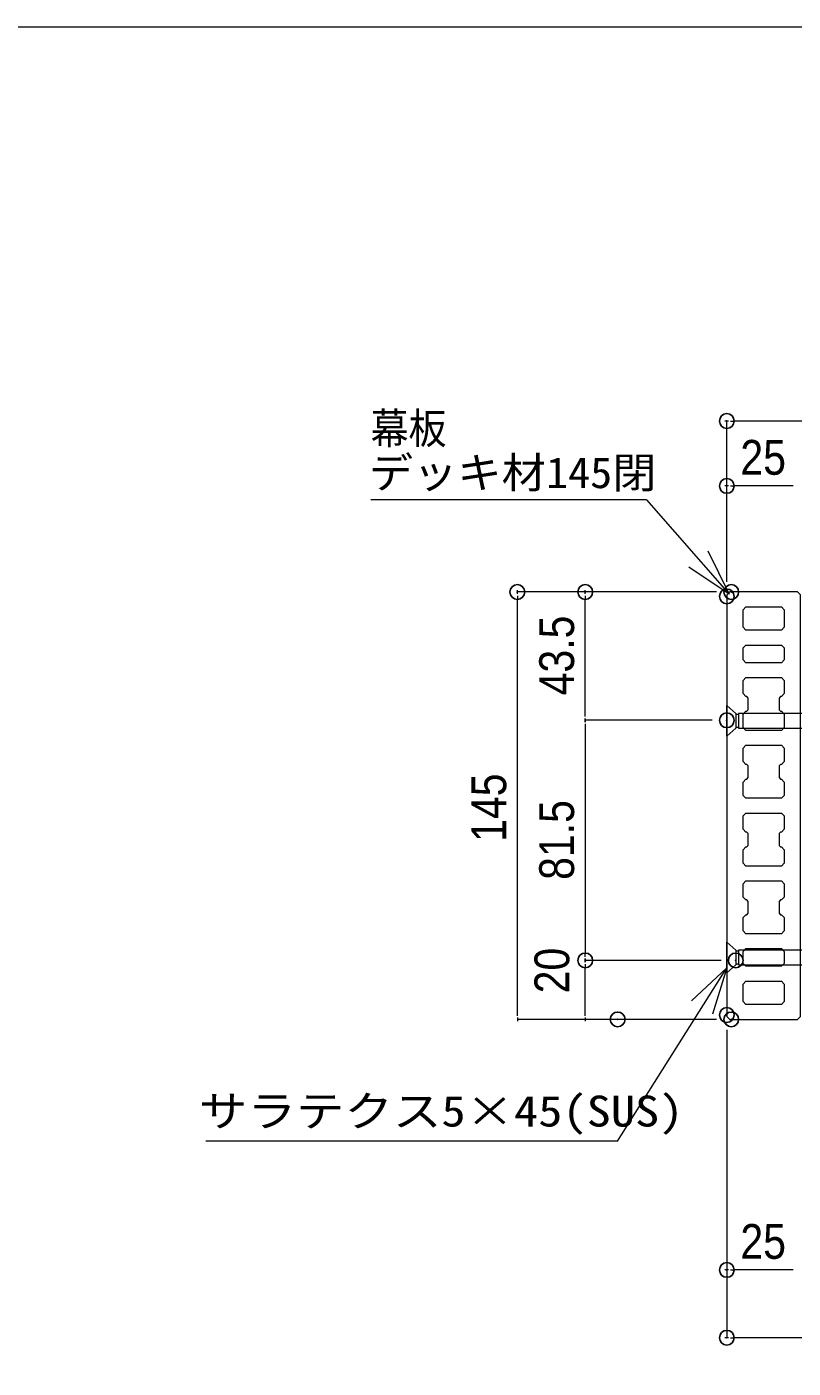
# Model space of a CAD drawing. Units: millimetres, scale not verified. Extents: x -450 to 450, y -136 to 136.
# Drawn here: x -255.1 to -203.2, y 45.5 to 136.5 of the extents above; entities that cross this region are included whole.
import ezdxf
from ezdxf.enums import TextEntityAlignment as Align

# ---------------------------------------------------------------- set-up
doc = ezdxf.new("R2010")
doc.units = ezdxf.units.MM
doc.header["$LTSCALE"] = 2
doc.header["$PDMODE"] = 32
doc.header["$PDSIZE"] = 1
for name, color, linetype, lineweight in [('0-0_一般', 4, 'Continuous', 9), ('0-4_文字', 4, 'Continuous', 9), ('0-6_ビス', 4, 'Continuous', 9), ('0-9_寸法', 7, 'Continuous', 9), ('0-A_0', 2, 'Continuous', 9), ('0-C_幕板', 4, 'Continuous', 9)]:
    doc.layers.add(name, color=color, linetype=linetype, lineweight=lineweight)
doc.layers.add('0-B_Defpoints', color=7, linetype='Continuous')
doc.styles.add('ＭＳ ゴシック', font='')
doc.styles.add('ＭＳ Ｐゴシック', font='')
doc.styles.get('ＭＳ ゴシック').set_extended_font_data('MS Gothic')
doc.styles.get('ＭＳ Ｐゴシック').set_extended_font_data('MS PGothic')

# ---------------------------------------------------------------- blocks, each defined once
blk = doc.blocks.new('_DOT')
at = {"layer": '0-A_0', "color": 7}
for p, q in [((-1, 0), (-2, 0)), ((-0.5, 0), (0.5, 0))]:
    blk.add_line(p, q, dxfattribs=at)
blk = doc.blocks.new('グループ-168-1')
at = {"layer": '0-6_ビス'}
for p, q in [((5452.09, -4136.64), (5450.29, -4136.64)), ((5450.29, -4145.25), (5452.09, -4145.25))]:
    blk.add_line(p, q, dxfattribs=at)
for points in [[(5450.29, -4145.94), (5444.22, -4151.34), (5444.22, -4130.54), (5450.29, -4135.94)], [(5452.09, -4145.94), (5528.59, -4145.94), (5534.22, -4140.94), (5528.59, -4135.94), (5452.09, -4135.94)]]:
    blk.add_lwpolyline(points, close=True, dxfattribs=at)
blk = doc.blocks.new('グループ-169-1')
at = {"layer": '0-6_ビス'}
for p, q in [((5452.09, -4297.14), (5450.29, -4297.14)), ((5450.29, -4305.75), (5452.09, -4305.75))]:
    blk.add_line(p, q, dxfattribs=at)
for points in [[(5450.29, -4306.45), (5444.22, -4311.85), (5444.22, -4291.05), (5450.29, -4296.45)], [(5452.09, -4306.45), (5528.59, -4306.45), (5534.22, -4301.45), (5528.59, -4296.45), (5452.09, -4296.45)]]:
    blk.add_lwpolyline(points, close=True, dxfattribs=at)

msp = doc.modelspace()

# ---------------------------------------------------------------- linework, layer by layer
at = {"layer": '0-0_一般', "color": 5}
msp.add_lwpolyline([(-450, 136.5), (-50, 136.5), (-50, -123.5), (-450, -123.5)], close=True, dxfattribs=at)
at = {"layer": '0-4_文字'}
for p, q in [((-213.136, 104.402), (-231.815, 104.402)), ((-213.136, 104.402), (-207.534, 98.002)), ((-215.105, 60.897), (-207.685, 72.653)), ((-215.105, 60.897), (-242.998, 60.897))]:
    msp.add_line(p, q, dxfattribs=at)
for points in [[(-208.975, 100.957), (-207.534, 98.002), (-210.259, 99.84)], [(-210.089, 70.411), (-207.685, 72.653), (-208.646, 69.509)]]:
    msp.add_lwpolyline(points, dxfattribs=at)
at = {"layer": '0-9_寸法'}
for p, q in [((-207.685, 98.852), (-207.685, 109.753)), ((-191.936, 109.753), (-207.184, 109.753)), ((-207.685, 98.852), (-207.685, 105.353)), ((-203.186, 105.353), (-207.184, 105.353)), ((-203.186, 105.353), (-203.686, 105.353)), ((-208.383, 98.153), (-221.885, 98.153)), ((-221.885, 69.654), (-221.885, 97.653)), ((-208.383, 98.153), (-217.285, 98.153)), ((-217.285, 89.954), (-217.285, 97.653)), ((-208.685, 89.453), (-217.285, 89.453)), ((-208.685, 89.453), (-217.285, 89.453)), ((-217.285, 88.953), (-217.285, 73.654)), ((-208.077, 73.154), (-217.285, 73.154)), ((-208.077, 73.153), (-217.285, 73.153)), ((-217.285, 69.654), (-217.285, 72.653)), ((-208.385, 69.154), (-221.885, 69.154)), ((-216.085, 69.154), (-217.285, 69.154)), ((-207.685, 68.453), (-207.685, 52.153)), ((-207.685, 68.453), (-207.685, 47.553)), ((-203.186, 52.153), (-207.184, 52.153)), ((-178.186, 47.553), (-207.184, 47.553))]:
    msp.add_line(p, q, dxfattribs=at)
at = {"layer": '0-B_Defpoints'}
for p in [(-207.685, 109.753), (-207.685, 105.353), (-221.885, 98.153), (-217.285, 98.153), (-207.685, 97.852), (-207.383, 98.153), (-207.685, 89.453), (-217.285, 73.154), (-217.285, 73.153), (-207.077, 73.154), (-207.077, 73.153), (-215.085, 69.154), (-207.685, 69.453), (-207.385, 69.154), (-207.685, 52.153), (-207.685, 47.553)]:
    msp.add_point(p, dxfattribs=at)
at = {"layer": '0-C_幕板'}
for points in [[(-207.485, 69.153), (-202.885, 69.153), (-202.685, 69.353), (-202.685, 97.953), (-202.885, 98.153), (-207.485, 98.153), (-207.685, 97.953), (-207.685, 69.353)], [(-203.785, 95.77), (-203.985, 95.556), (-206.385, 95.556), (-206.585, 95.77), (-206.585, 96.943), (-206.385, 97.156), (-203.985, 97.156), (-203.785, 96.943)], [(-206.385, 94.556), (-203.985, 94.556), (-203.785, 94.356), (-203.785, 93.556), (-203.985, 93.356), (-206.384, 93.356), (-206.585, 93.556), (-206.585, 94.356)], [(-206.235, 90.956), (-206.335, 91.056), (-206.385, 91.056), (-206.585, 91.256), (-206.585, 92.156), (-206.385, 92.356), (-203.985, 92.356), (-203.785, 92.156), (-203.785, 91.256), (-203.985, 91.056), (-204.035, 91.056), (-204.135, 90.956), (-204.135, 90.156), (-204.035, 90.056), (-203.985, 90.056), (-203.785, 89.856), (-203.785, 88.956), (-203.985, 88.756), (-206.385, 88.756), (-206.585, 88.956), (-206.585, 89.856), (-206.385, 90.056), (-206.335, 90.056), (-206.235, 90.156)], [(-206.585, 85.256), (-206.385, 85.456), (-206.335, 85.456), (-206.235, 85.556), (-206.235, 86.356), (-206.335, 86.456), (-206.385, 86.456), (-206.585, 86.656), (-206.585, 87.556), (-206.385, 87.756), (-203.985, 87.756), (-203.785, 87.556), (-203.785, 86.656), (-203.985, 86.456), (-204.035, 86.456), (-204.135, 86.356), (-204.135, 85.556), (-204.035, 85.456), (-203.985, 85.456), (-203.785, 85.256), (-203.785, 84.356), (-203.985, 84.156), (-206.385, 84.156), (-206.585, 84.356)], [(-206.385, 83.156), (-203.985, 83.156), (-203.785, 82.956), (-203.785, 82.056), (-203.985, 81.856), (-204.035, 81.856), (-204.135, 81.756), (-204.135, 80.956), (-204.035, 80.856), (-203.985, 80.856), (-203.785, 80.656), (-203.785, 79.756), (-203.985, 79.556), (-206.385, 79.556), (-206.585, 79.756), (-206.585, 80.656), (-206.385, 80.856), (-206.335, 80.856), (-206.235, 80.956), (-206.235, 81.756), (-206.335, 81.856), (-206.385, 81.856), (-206.585, 82.056), (-206.585, 82.956)], [(-203.985, 77.256), (-204.035, 77.256), (-204.135, 77.156), (-204.135, 76.356), (-204.035, 76.256), (-203.985, 76.256), (-203.785, 76.056), (-203.785, 75.156), (-203.985, 74.956), (-206.385, 74.956), (-206.585, 75.156), (-206.585, 76.056), (-206.385, 76.256), (-206.335, 76.256), (-206.235, 76.356), (-206.235, 77.156), (-206.335, 77.256), (-206.385, 77.256), (-206.585, 77.456), (-206.585, 78.356), (-206.385, 78.556), (-203.985, 78.556), (-203.785, 78.356), (-203.785, 77.456)], [(-203.785, 72.955), (-203.985, 72.755), (-206.385, 72.755), (-206.585, 72.955), (-206.585, 73.756), (-206.384, 73.956), (-203.985, 73.956), (-203.785, 73.756)], [(-206.385, 71.755), (-203.985, 71.755), (-203.785, 71.542), (-203.785, 70.368), (-203.985, 70.155), (-206.385, 70.155), (-206.585, 70.368), (-206.585, 71.542)]]:
    msp.add_lwpolyline(points, close=True, dxfattribs=at)

# ---------------------------------------------------------------- block references
at = {"layer": '0-6_ビス', "xscale": 0.1, "yscale": 0.1}
for name in ['グループ-168-1', 'グループ-169-1']:
    msp.add_blockref(name, (-752.107, 503.5), dxfattribs=at)
at = {"layer": '0-9_寸法', "xscale": 0.2503723, "yscale": 0.2503723}
for p, rotation in [((-207.685, 109.753), 180), ((-207.685, 105.353), 180), ((-221.885, 98.153), 90), ((-217.285, 98.153), 90), ((-217.285, 89.453), 270), ((-217.285, 89.453), 90), ((-217.285, 73.153), 270), ((-217.285, 73.154), 90), ((-221.885, 69.154), 270), ((-217.285, 69.154), 270), ((-207.685, 52.153), 180), ((-207.685, 47.553), 180)]:
    msp.add_blockref('_DOT', p, dxfattribs=dict(at, rotation=rotation))

# ---------------------------------------------------------------- texts
at = {"layer": '0-4_文字', "style": 'ＭＳ ゴシック'}
for s, width, p in [('幕板', 0.9, (-231.838, 107.578)), ('デッキ材145閉', 1.05, (-231.959, 104.572)), ('サラテクス5×45(SUS)', 1.15, (-243.478, 61.254))]:
    msp.add_text(s, height=2.097, dxfattribs=dict(at, width=width)).set_placement(p, align=Align.BOTTOM_LEFT)
at = {"layer": '0-9_寸法', "style": 'ＭＳ Ｐゴシック', "width": 0.9}
for p in [(-206.764, 105.4), (-206.764, 52.2)]:
    msp.add_text('25', height=2.361, dxfattribs=at).set_placement(p, align=Align.BOTTOM_LEFT)
for s, p in [('43.5', (-217.332, 91.139)), ('145', (-221.932, 81.198)), ('81.5', (-217.332, 78.62)), ('20', (-217.657, 70.921))]:
    msp.add_text(s, height=2.361, rotation=90, dxfattribs=at).set_placement(p, align=Align.BOTTOM_LEFT)

doc.saveas('drawing.dxf')
